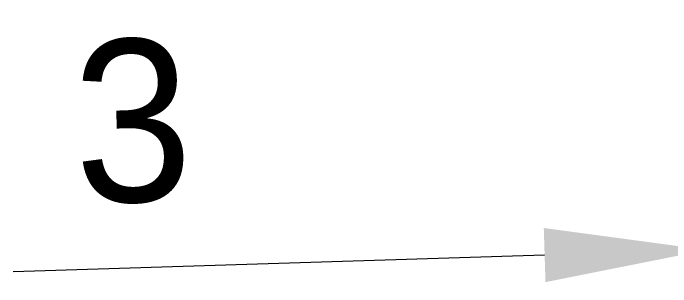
# Model space of a CAD drawing. Header units: millimetres. Extents: x 22 to 2984, y 12 to 577.
# Drawn here: x 787.48 to 802.68, y 45.8 to 52.12 of the extents above; entities that cross this region are included whole.
import ezdxf

# ---------------------------------------------------------------- set-up
doc = ezdxf.new("R2010")
doc.units = ezdxf.units.MM
doc.header["$LTSCALE"] = 1.5
doc.layers.get('Defpoints').update_dxf_attribs({"lineweight": 25})
doc.layers.add('Dimension (ISO)', color=7, linetype='Continuous', lineweight=18)
doc.styles.add('Note Text (TK)', font='MS PGothic.ttf')
doc.dimstyles.new('Default - Method 1b (TK)', dxfattribs={"dimscale": 1.5, "dimtxt": 2.5, "dimasz": 2.5, "dimexe": 1, "dimexo": 1.5, "dimgap": 1, "dimtad": 1, "dimtoh": 1, "dimrnd": 1e-08, "dimdsep": 46, "dimtxsty": 'Note Text (TK)', "dimcen": 0.09, "dimdle": 5, "dimclrd": 100, "dimclre": 100, "dimclrt": 7, "dimadec": 1, "dimazin": 1, "dimtfac": 1, "dimtmove": 0, "dimatfit": 3, "dimfxl": 1, "dimtolj": 1, "dimlwd": -1, "dimlwe": -1, "dimarcsym": 0})

# ---------------------------------------------------------------- blocks, each defined once
blk = doc.blocks.new('*D30')
at = {"layer": 'Defpoints', "color": 0, "transparency": 16777216}
for p in [(803.511, 46.653), (806.536, 45.895), (803.537, 45.802)]:
    blk.add_point(p, dxfattribs=at)
at = {"layer": 'Dimension (ISO)', "color": 100, "transparency": 16777216}
for p, q in [((810.257, 46.863), (814.006, 46.981)), ((806.509, 46.746), (803.511, 46.653)), ((799.763, 46.536), (787.483, 46.152))]:
    blk.add_line(p, q, dxfattribs=at)
for points in [[(810.238, 47.488), (810.277, 46.239), (806.509, 46.746)], [(799.743, 47.16), (799.782, 45.911), (803.511, 46.653)]]:
    blk.add_solid(points, dxfattribs=at)
at = {"layer": 'Dimension (ISO)', "color": 7, "transparency": 16777216, "insert": (788.877, 49.572), "char_height": 3.75, "attachment_point": 4, "rotation": 1.7899, "style": 'Note Text (TK)'}
blk.add_mtext('\\A1;3', dxfattribs=at)

msp = doc.modelspace()

# ---------------------------------------------------------------- dimensions: what is measured, and where the dimension line sits
at = {"layer": 'Dimension (ISO)', "color": 100, "true_color": 0x00ff3f}
dim = msp.add_linear_dim(base=(803.51076, 46.65264), p1=(806.53589, 45.8955), p2=(803.53735, 45.80179), angle=1.789911, dimstyle='Default - Method 1b (TK)', override={"dimtoh": 0, "dimdec": 2, "dimse1": 1, "dimse2": 1, "dimtp": 0, "dimtm": 0, "dimtdec": 2, "dimtofl": 1, "dimatfit": 1}, dxfattribs=at)
dim.commit()
dim.dimension.update_dxf_attribs({"geometry": '*D30', "text_midpoint": (790.06846, 46.23256), "dimtype": 160})

doc.saveas('drawing.dxf')
